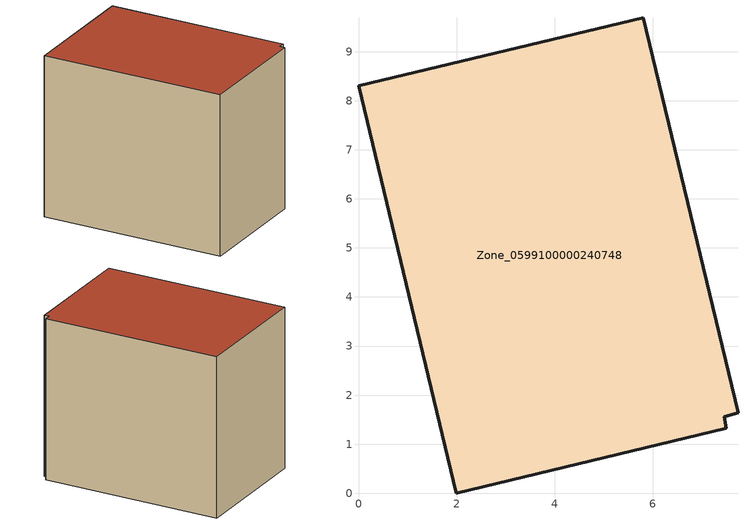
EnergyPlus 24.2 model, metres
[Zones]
Zone_0599100000240748
 floor ground (C_G): 7.73,1.64 7.45,1.56 7.5,1.33 1.99,0 0,8.3 5.8,9.69 z0
 wall outside (C_F): 7.73,1.64 5.8,9.69 0,8.3 1.99,0 7.5,1.33 7.45,1.56 7.73,1.64 z0:7.47
 roof outside (C_R): 7.45,1.56 7.73,1.64 5.8,9.69 0,8.3 1.99,0 7.5,1.33 z7.47
[BUILDING]
Pand.0599100000240748: North Axis=0; Terrain=City; Loads Convergence Tolerance Value=0.04; Temperature Convergence Tolerance Value=0.4; Solar Distribution=FullExterior; Maximum Number of Warmup Days=25; Minimum Number of Warmup Days=1
[Site:Location]
Rotterdam.The.Hague.AP_ZH_NLD Design_Conditions: Latitude=51.96; Longitude=4.45; Time Zone=1; Elevation=-4.5
[SITE:GROUNDTEMPERATURE:BUILDINGSURFACE]
18, 18, 18, 18, 18, 18, 18, 18, 18, 18, 18, 18
[MATERIAL] Thermal Absorptance=0.9; Solar Absorptance=0.7; Visible Absorptance=0.7
Name | Roughness | Thickness | Conductivity | Density | Specific Heat
G.TI.1965-1974 | MediumSmooth | 0.15 | 0.882353 | 540 | 1210
F.TI.1965-1974 | Rough | 0.3 | 0.697674 | 1920 | 840
R.TI.1965-1974 | MediumRough | 0.2 | 0.232558 | 1500 | 1000
[CONSTRUCTION]
C_G: G.TI.1965-1974
C_F: F.TI.1965-1974
C_R: R.TI.1965-1974
[ZONE]
Zone_0599100000240748: Type=1; Multiplier=1; Ceiling Height=Autocalculate; Volume=Autocalculate; Floor Area=autocalculate; Part of Total Floor Area=Yes
[ZONEINFILTRATION:DESIGNFLOWRATE]
Infil_Zone_0599100000240748: Zone or ZoneList or Space or SpaceList=Zone_0599100000240748; Schedule=AlwaysOn; Design Flow Rate Calculation Method=Flow/Area; Flow Rate per Floor Area=0.003; Constant Term Coefficient=1; Temperature Term Coefficient=0; Velocity Term Coefficient=0; Velocity Squared Term Coefficient=0
[HVACTEMPLATE:ZONE:IDEALLOADSAIRSYSTEM]
Zone_0599100000240748: Maximum Heating Supply Air Temperature=50; Minimum Cooling Supply Air Temperature=13; Maximum Heating Supply Air Humidity Ratio=0.0156; Minimum Cooling Supply Air Humidity Ratio=0.0077; Heating Limit=NoLimit; Cooling Limit=NoLimit; Dehumidification Control Type=ConstantSensibleHeatRatio; Cooling Sensible Heat Ratio=0.7; Dehumidification Setpoint=60; Humidification Control Type=None; Humidification Setpoint=30; Outdoor Air Method=None; Outdoor Air Flow Rate per Person=0.00944; Outdoor Air Flow Rate per Zone Floor Area=0; Outdoor Air Flow Rate per Zone=0; Demand Controlled Ventilation Type=None; Outdoor Air Economizer Type=NoEconomizer; Heat Recovery Type=None; Sensible Heat Recovery Effectiveness=0.7; Latent Heat Recovery Effectiveness=0.65
[ZONECONTROL:THERMOSTAT]
ThermostatControl_Zone_0599100000240748: Zone or ZoneList=Zone_0599100000240748; Control Type Schedule=DualSetpointControlType; Control 1=Thermostat_Zone_0599100000240748; Temperature Difference Between Cutout And Setpoint=0
[THERMOSTATSETPOINT:DUALSETPOINT]
Thermostat_Zone_0599100000240748: Heating Setpoint Temperature Schedule=HeatingSetpoint_Zone_0599100000240748; Cooling Setpoint Temperature Schedule=CoolingSetpoint_Zone_0599100000240748
[SCHEDULE:COMPACT]
HeatingSetpoint_Zone_0599100000240748: Through: 12/31, For: AllDays, Until: 24:00, 21
CoolingSetpoint_Zone_0599100000240748: Through: 12/31, For: AllDays, Until: 24:00, 24
DualSetpointControlType: Through: 12/31, For: AllDays, Until: 24:00, 4
AlwaysOn: Through: 12/31, For: AllDays, Until: 24:00, 1
